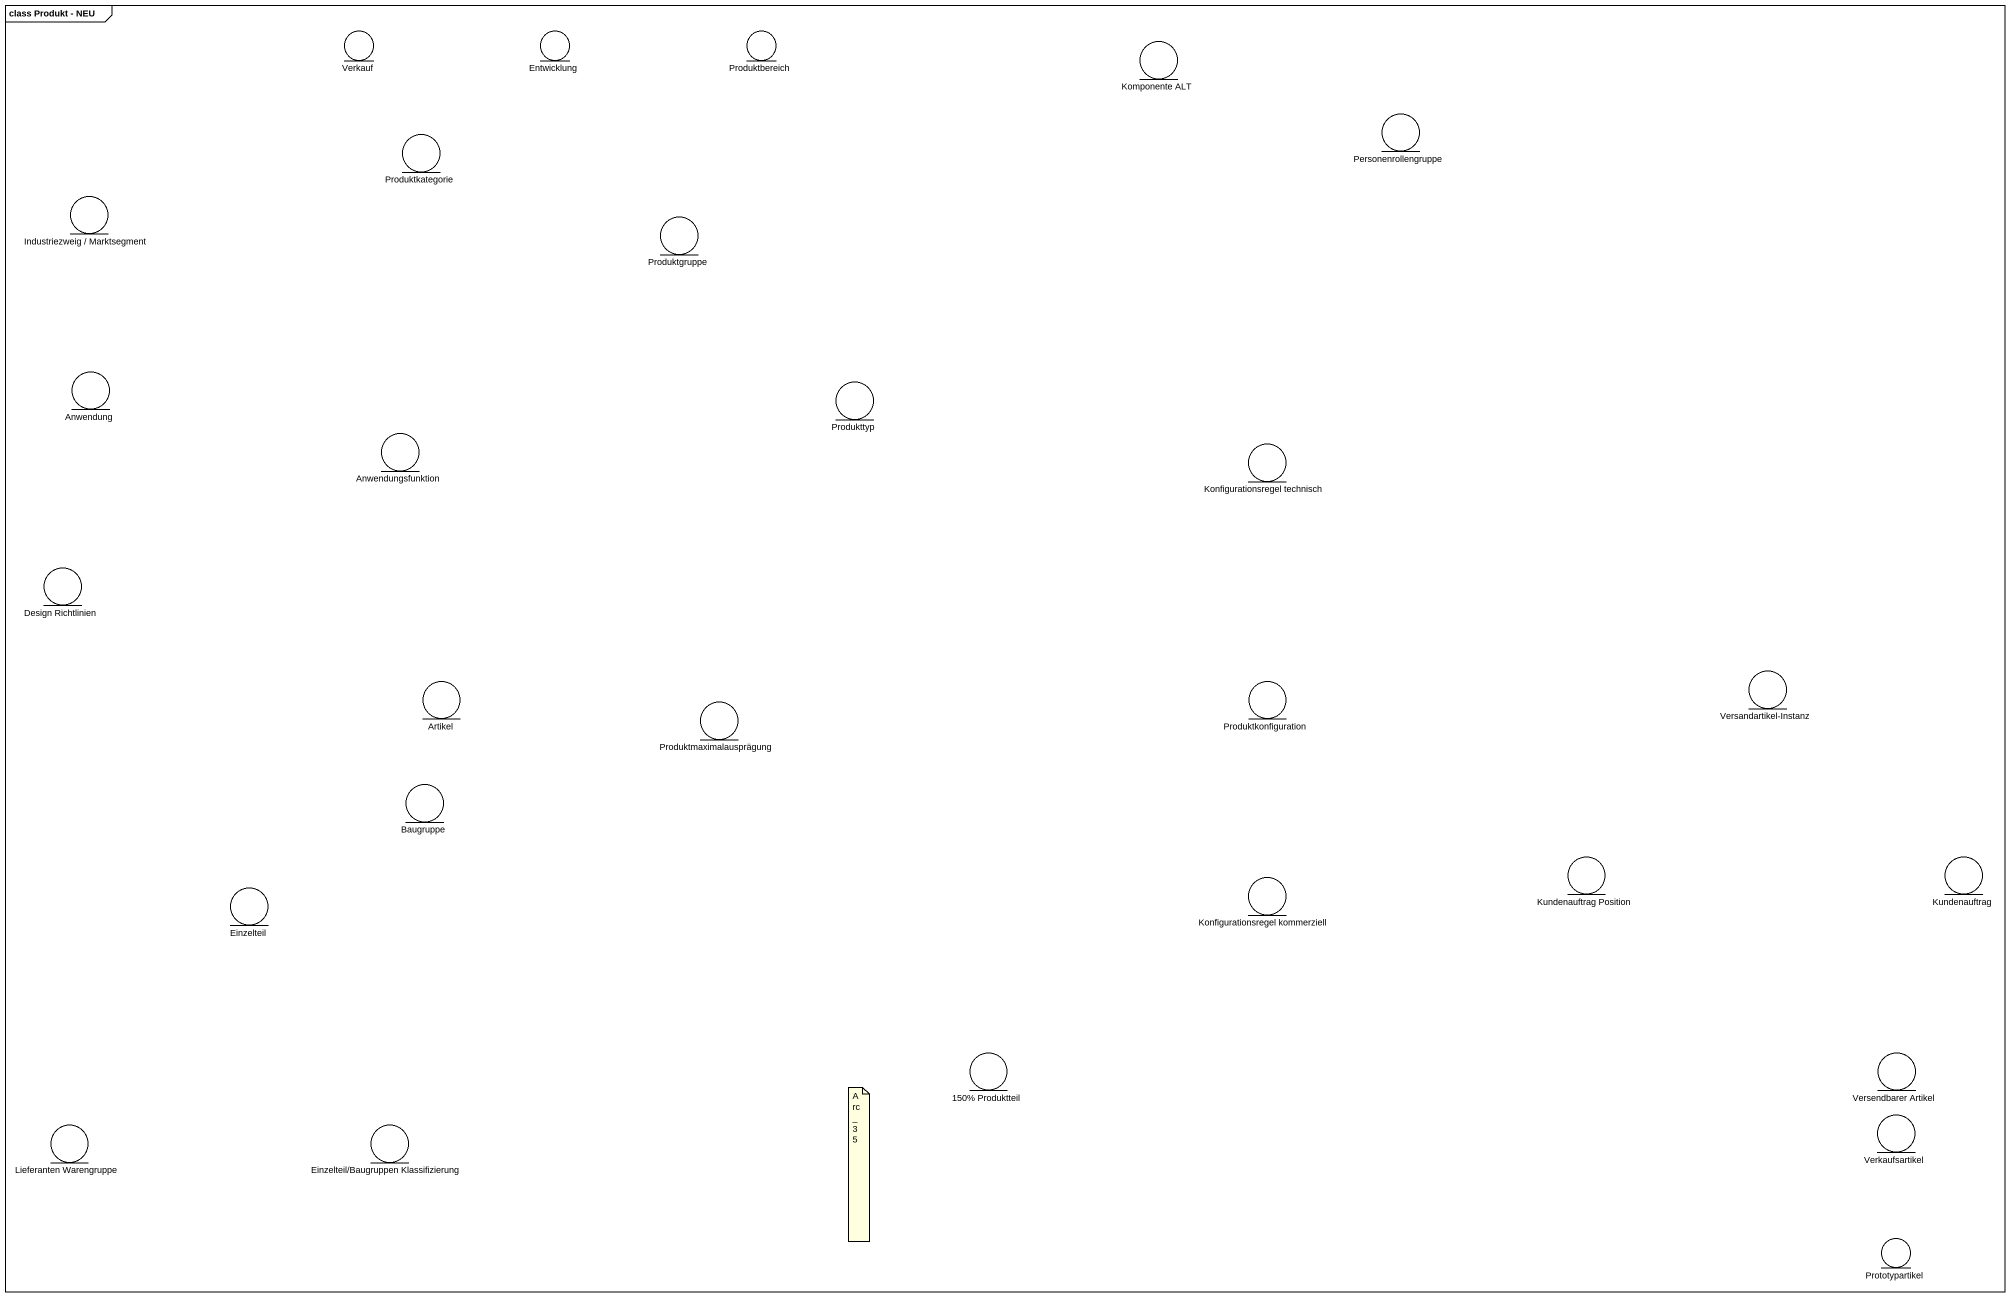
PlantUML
@startuml
mainframe class Produkt - NEU
entity Verkauf
entity Entwicklung
entity Produktbereich
entity "Komponente ALT" as Komponente_ALT
entity Personenrollengruppe
entity Produktkategorie
entity "Industriezweig / Marktsegment" as Industriezweig_Marktsegment
entity Produktgruppe
entity Anwendung
entity Produkttyp
entity Anwendungsfunktion
entity "Konfigurationsregel technisch" as Konfigurationsregel
entity "Design Richtlinien" as Design_Richtlinien
entity Artikel
entity Produktkonfiguration
entity "Versandartikel-Instanz" as Versandartikel_Instanz
entity Produktmaximalausprägung
entity Baugruppe
entity Einzelteil
entity "Konfigurationsregel kommerziell" as Konfigurationsregel_2
entity "Kundenauftrag Position" as Kundenauftrag_Position
entity Kundenauftrag
entity "150% Produktteil" as e150_Produktteil
entity "Versendbarer Artikel" as Versendbarer_Artikel
entity Verkaufsartikel
entity "Lieferanten Warengruppe" as Lieferanten_Warengruppe
entity "Einzelteil/Baugruppen Klassifizierung" as Einzelteil_Baugruppen
entity Prototypartikel
note as N1
  Arc_35
end note
@enduml
